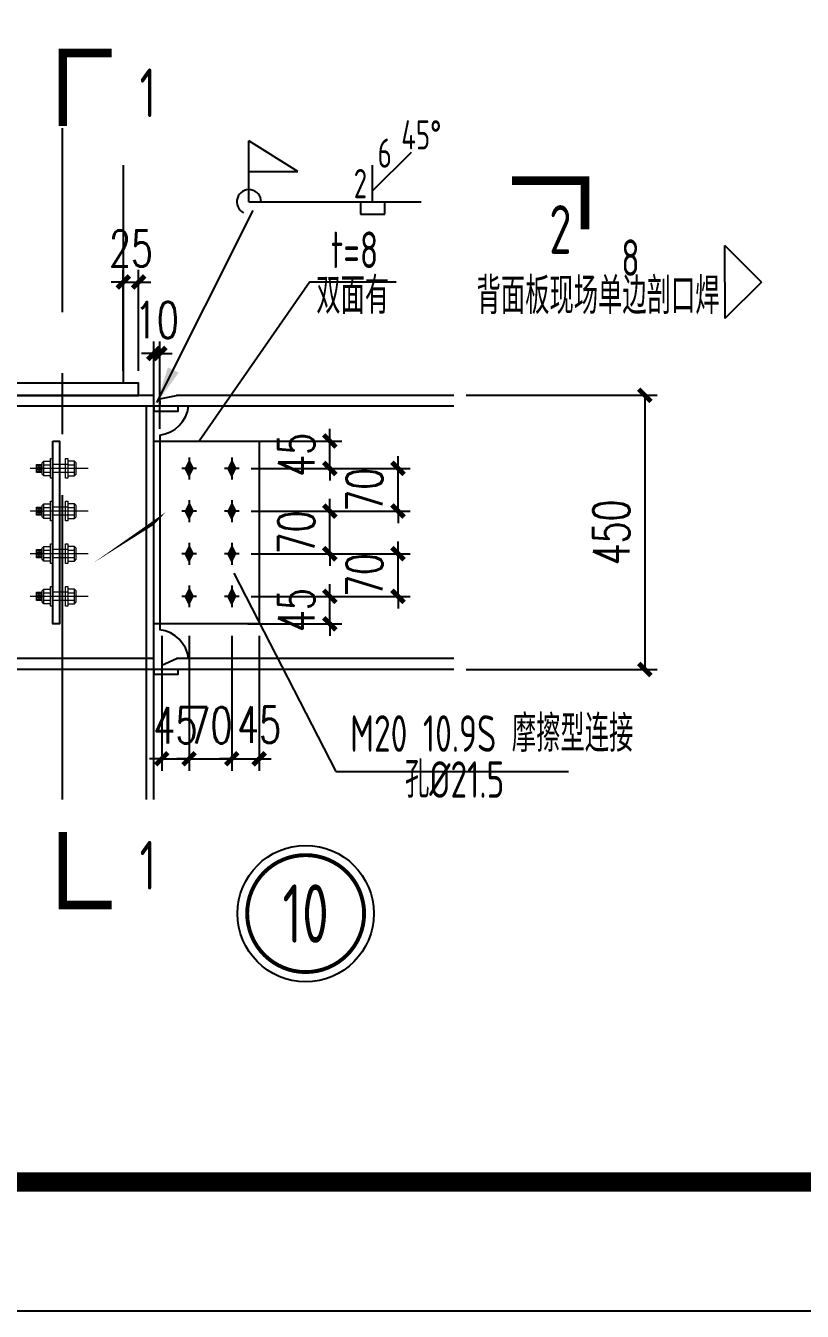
# Model space of a CAD drawing. Extents: x 180850 to 1399066, y 48356 to 327880.
# Drawn here: x 1321468 to 1327843, y 135864 to 146416 of the extents above; entities that cross this region are included whole.
import ezdxf
from ezdxf.enums import TextEntityAlignment as Align

# ---------------------------------------------------------------- set-up
doc = ezdxf.new("R2010")
doc.units = 0
doc.header["$LTSCALE"] = 1000
doc.linetypes.add('0$0$CENTERX2', pattern=[4, 2.5, -0.5, 0.5, -0.5])
doc.linetypes.add('ACAD_ISO02W100', pattern=[15, 12, -3])
doc.layers.add('6', color=253, linetype='Continuous', lineweight=13)
doc.layers.add('螺栓', color=15, linetype='Continuous', lineweight=18)
for name, color, linetype in [('AXIS', 3, 'Continuous'), ('BOLT', 251, 'Continuous'), ('DOTE', 1, 'Continuous'), ('GL', 150, 'Continuous'), ('GZ', 50, 'Continuous'), ('PUB_DIM', 3, 'Continuous'), ('PUB_TEXT', 7, 'Continuous'), ('PUB_TITLE', 4, 'Continuous'), ('PZ', 202, 'Continuous'), ('TEXT', 7, 'Continuous'), ('THIN', 7, 'Continuous'), ('WELD', 7, 'Continuous'), ('YCX', 90, 'Continuous')]:
    doc.layers.add(name, color=color, linetype=linetype)
doc.styles.add('_TCH_DIM_T3', font='SIMPLEX', dxfattribs={"width": 0.705882, "bigfont": 'GBCBIG'})
doc.styles.get("Standard").update_dxf_attribs({"font": 'gbenor.shx', "bigfont": 'gbcbig.shx'})
doc.styles.add('TSSD_Label', font='tssdeng.shx', dxfattribs={"width": 0.7, "bigfont": 'hztxt.shx'})
doc.styles.add('TSSD_Num', font='Tssdeng.shx', dxfattribs={"width": 0.7, "bigfont": 'hztxt.shx'})
doc.styles.add('标准字体', font='tssdeng.shx', dxfattribs={"width": 0.7, "bigfont": 'tssdchn.shx'})
doc.dimstyles.new('TCH_100_5', dxfattribs={"dimtxt": 297.5, "dimasz": 100, "dimexe": 100, "dimexo": 100, "dimgap": 126.25, "dimtad": 1, "dimdec": 0, "dimlfac": 0.2, "dimzin": 0, "dimdsep": 46, "dimtxsty": '_TCH_DIM_T3', "dimblk": 'ARCHTICK', "dimcen": 0.09, "dimclrd": 126, "dimclre": 126, "dimclrt": 7, "dimazin": 2, "dimtfac": 1, "dimtdec": 0, "dimtix": 1, "dimtmove": 2, "dimatfit": 3, "dimfxl": 1, "dimtolj": 1, "dimtzin": 0, "dimarcsym": 0})
doc.dimstyles.new('TSSD_LEADER_STYLE_300.0', dxfattribs={"dimtxt": 0.18, "dimasz": 300, "dimexe": 0.18, "dimexo": 0.0625, "dimgap": 0.09, "dimtad": 0, "dimtih": 1, "dimtoh": 1, "dimdec": 4, "dimzin": 0, "dimdsep": 46, "dimtxsty": 'Standard', "dimcen": 0.09, "dimadec": 0, "dimazin": 0, "dimtfac": 1, "dimtdec": 4, "dimtofl": 0, "dimtmove": 0, "dimatfit": 3, "dimfxl": 1, "dimtolj": 1, "dimtzin": 0, "dimarcsym": 0})
pattern_1 = [(90, (1542584.628, -429572.716), (-21.2343996, 9e-12), []), (90, (1542574.01, -429572.716), (-21.2343996, 9e-12), [10.6171998, -5.3085999])]
pattern_2 = [(90, (1542584.628, -429572.716), (-21.2343996, 9e-12), []), (90, (1542574.01, -429572.716), (-21.2343996, 9e-12), [10.6171998, -5.3085999])]
pattern_3 = [(90, (1542584.628, -430622.716), (-21.2343996, 9e-12), []), (90, (1542574.01, -430622.716), (-21.2343996, 9e-12), [10.6171998, -5.3085999])]
pattern_4 = [(90, (1542584.628, -430622.716), (-21.2343996, 9e-12), []), (90, (1542574.01, -430622.716), (-21.2343996, 9e-12), [10.6171998, -5.3085999])]
pattern_5 = [(90, (1542584.628, -429922.716), (-21.2343996, 9e-12), []), (90, (1542574.01, -429922.716), (-21.2343996, 9e-12), [10.6171998, -5.3085999])]
pattern_6 = [(90, (1542584.628, -429922.716), (-21.2343996, 9e-12), []), (90, (1542574.01, -429922.716), (-21.2343996, 9e-12), [10.6171998, -5.3085999])]
pattern_7 = [(90, (1542584.628, -430272.716), (-21.2343996, 9e-12), []), (90, (1542574.01, -430272.716), (-21.2343996, 9e-12), [10.6171998, -5.3085999])]
pattern_8 = [(90, (1542584.628, -430272.716), (-21.2343996, 9e-12), []), (90, (1542574.01, -430272.716), (-21.2343996, 9e-12), [10.6171998, -5.3085999])]

# ---------------------------------------------------------------- blocks, each defined once
blk = doc.blocks.new('_WELD001')
at = {"linetype": 'ByBlock'}
h = blk.add_hatch(color=0, dxfattribs=at)
h.paths.add_polyline_path([(0.8, 0.5), (0, 1), (0, 0.5)], flags=16)
edge = h.paths.add_edge_path()
edge.add_line((0.8, 0.5), (0, 1))
edge.add_line((0, 0.5), (0.8, 0.5))
edge.add_line((0, 0), (0, 1))
at = {"color": 0, "linetype": 'ByBlock'}
for p, q in [((0, 0), (0, 1)), ((0.8, 0.5), (0, 1)), ((0, 0.5), (0.8, 0.5))]:
    blk.add_line(p, q, dxfattribs=at)
blk = doc.blocks.new('_WELD008')
at = {"color": 0, "linetype": 'ByBlock'}
for p, q in [((0, 0.3), (1.061, 1.361)), ((0, 0), (0, 1))]:
    blk.add_line(p, q, dxfattribs=at)
for tag, p in [('C', (1.286, 1.416)), ('B', (0.288, 0.856)), ('A', (-0.303, -0.009))]:
    blk.add_attdef(tag, text='', height=0.8, dxfattribs=at).set_placement(p, align=Align.CENTER)
blk = doc.blocks.new('_WELD002')
at = {"color": 0, "linetype": 'ByBlock'}
for p, q in [((0.5, 1), (0, 1)), ((0.5, 0), (0.5, 1)), ((0, 0), (0.5, 0))]:
    blk.add_line(p, q, dxfattribs=at)
blk = doc.blocks.new('_ArchTick')
at = {"color": 0, "linetype": 'ByBlock', "const_width": 0.4}
blk.add_lwpolyline([(-0.5, -0.5), (0.5, 0.5)], dxfattribs=at)
blk = doc.blocks.new('*D1836')
at = {"layer": 'AXIS', "color": 126, "linetype": 'ByBlock', "lineweight": -2, "transparency": 16777216}
for p, q in [((1325084, 143382), (1326650, 143382)), ((1326550, 143382), (1326550, 141132)), ((1325084, 141132), (1326650, 141132))]:
    blk.add_line(p, q, dxfattribs=at)
at = {"layer": 'Defpoints', "color": 0, "linetype": 'ByBlock', "transparency": 16777216}
for p in [(1324984, 143382), (1324984, 141132), (1326550, 141132)]:
    blk.add_point(p, dxfattribs=at)
at = {"layer": 'AXIS', "color": 126, "linetype": 'ByBlock', "lineweight": -2, "transparency": 16777216, "xscale": 100, "yscale": 100, "zscale": 100}
for p, rotation in [((1326550, 143382), 90), ((1326550, 141132), 270)]:
    blk.add_blockref('_ArchTick', p, dxfattribs=dict(at, rotation=rotation))
at = {"layer": 'AXIS', "color": 7, "linetype": 'ByBlock', "transparency": 16777216, "insert": (1326275, 142257), "char_height": 297.5, "attachment_point": 5, "rotation": 90, "style": '_TCH_DIM_T3'}
blk.add_mtext('\\A1;450', dxfattribs=at)
blk = doc.blocks.new('*D1837')
at = {"layer": 'AXIS', "color": 126, "linetype": 'ByBlock', "lineweight": -2, "transparency": 16777216}
for p, q in [((1322584, 141407), (1322584, 140299)), ((1322809, 141407), (1322809, 140299)), ((1322584, 140399), (1322484, 140399)), ((1322584, 140399), (1322809, 140399)), ((1322809, 140399), (1322909, 140399))]:
    blk.add_line(p, q, dxfattribs=at)
at = {"layer": 'Defpoints', "color": 0, "linetype": 'ByBlock', "transparency": 16777216}
for p in [(1322584, 141507), (1322809, 141507), (1322809, 140399)]:
    blk.add_point(p, dxfattribs=at)
at = {"layer": 'AXIS', "color": 126, "linetype": 'ByBlock', "lineweight": -2, "transparency": 16777216, "xscale": 100, "yscale": 100, "zscale": 100}
blk.add_blockref('_ArchTick', (1322584, 140399), dxfattribs=at)
at = {"layer": 'AXIS', "color": 126, "linetype": 'ByBlock', "lineweight": -2, "transparency": 16777216, "xscale": 100, "yscale": 100, "zscale": 100, "rotation": 180}
blk.add_blockref('_ArchTick', (1322809, 140399), dxfattribs=at)
at = {"layer": 'AXIS', "color": 7, "linetype": 'ByBlock', "transparency": 16777216, "insert": (1322697, 140674), "char_height": 297.5, "attachment_point": 5, "style": '_TCH_DIM_T3'}
blk.add_mtext('\\A1;45', dxfattribs=at)
blk = doc.blocks.new('*D1838')
at = {"layer": 'AXIS', "color": 126, "linetype": 'ByBlock', "lineweight": -2, "transparency": 16777216}
for p, q in [((1323159, 141407), (1323159, 140299)), ((1323384, 141407), (1323384, 140299)), ((1323159, 140399), (1323059, 140399)), ((1323159, 140399), (1323384, 140399)), ((1323384, 140399), (1323484, 140399))]:
    blk.add_line(p, q, dxfattribs=at)
at = {"layer": 'Defpoints', "color": 0, "linetype": 'ByBlock', "transparency": 16777216}
for p in [(1323159, 141507), (1323384, 141507), (1323384, 140399)]:
    blk.add_point(p, dxfattribs=at)
at = {"layer": 'AXIS', "color": 126, "linetype": 'ByBlock', "lineweight": -2, "transparency": 16777216, "xscale": 100, "yscale": 100, "zscale": 100}
blk.add_blockref('_ArchTick', (1323159, 140399), dxfattribs=at)
at = {"layer": 'AXIS', "color": 126, "linetype": 'ByBlock', "lineweight": -2, "transparency": 16777216, "xscale": 100, "yscale": 100, "zscale": 100, "rotation": 180}
blk.add_blockref('_ArchTick', (1323384, 140399), dxfattribs=at)
at = {"layer": 'AXIS', "color": 7, "linetype": 'ByBlock', "transparency": 16777216, "insert": (1323384, 140678), "char_height": 297.5, "attachment_point": 5, "style": '_TCH_DIM_T3'}
blk.add_mtext('\\A1;45', dxfattribs=at)
blk = doc.blocks.new('*D1839')
at = {"layer": 'AXIS', "color": 126, "linetype": 'ByBlock', "lineweight": -2, "transparency": 16777216}
for p, q in [((1322809, 141407), (1322809, 140299)), ((1323159, 141407), (1323159, 140299)), ((1322809, 140399), (1322709, 140399)), ((1322809, 140399), (1323159, 140399)), ((1323159, 140399), (1323259, 140399))]:
    blk.add_line(p, q, dxfattribs=at)
at = {"layer": 'Defpoints', "color": 0, "linetype": 'ByBlock', "transparency": 16777216}
for p in [(1322809, 141507), (1323159, 141507), (1323159, 140399)]:
    blk.add_point(p, dxfattribs=at)
at = {"layer": 'AXIS', "color": 126, "linetype": 'ByBlock', "lineweight": -2, "transparency": 16777216, "xscale": 100, "yscale": 100, "zscale": 100}
blk.add_blockref('_ArchTick', (1322809, 140399), dxfattribs=at)
at = {"layer": 'AXIS', "color": 126, "linetype": 'ByBlock', "lineweight": -2, "transparency": 16777216, "xscale": 100, "yscale": 100, "zscale": 100, "rotation": 180}
blk.add_blockref('_ArchTick', (1323159, 140399), dxfattribs=at)
at = {"layer": 'AXIS', "color": 7, "linetype": 'ByBlock', "transparency": 16777216, "insert": (1322984, 140674), "char_height": 297.5, "attachment_point": 5, "style": '_TCH_DIM_T3'}
blk.add_mtext('\\A1;70', dxfattribs=at)
blk = doc.blocks.new('ts_idx2')
at = {"color": 0, "linetype": 'ByBlock', "lineweight": -2, "const_width": 0.0333}
blk.add_lwpolyline([(-0.5, 0, 1), (0.5, 0, 1)], format="xyb", close=True, dxfattribs=at)
at = {"color": 0, "linetype": 'ByBlock', "lineweight": -2}
blk.add_circle((0, 0), 0.583, dxfattribs=at)
at = {"color": 0, "linetype": 'ByBlock', "lineweight": -2, "style": 'TSSD_Num', "width": 0.7}
blk.add_attdef('A', text='', height=0.5, dxfattribs=at).set_placement((0, 0), align=Align.MIDDLE_CENTER)
blk = doc.blocks.new('*D1840')
at = {"layer": 'AXIS', "color": 126, "linetype": 'ByBlock', "lineweight": -2, "transparency": 16777216}
for p, q in [((1322519, 143107), (1322519, 143825)), ((1322569, 143107), (1322569, 143825)), ((1322519, 143725), (1322419, 143725)), ((1322519, 143725), (1322569, 143725)), ((1322569, 143725), (1322669, 143725))]:
    blk.add_line(p, q, dxfattribs=at)
at = {"layer": 'Defpoints', "color": 0, "linetype": 'ByBlock', "transparency": 16777216}
for p in [(1322569, 143725), (1322519, 143007), (1322569, 143007)]:
    blk.add_point(p, dxfattribs=at)
at = {"layer": 'AXIS', "color": 126, "linetype": 'ByBlock', "lineweight": -2, "transparency": 16777216, "xscale": 100, "yscale": 100, "zscale": 100}
blk.add_blockref('_ArchTick', (1322519, 143725), dxfattribs=at)
at = {"layer": 'AXIS', "color": 126, "linetype": 'ByBlock', "lineweight": -2, "transparency": 16777216, "xscale": 100, "yscale": 100, "zscale": 100, "rotation": 180}
blk.add_blockref('_ArchTick', (1322569, 143725), dxfattribs=at)
at = {"layer": 'AXIS', "color": 7, "linetype": 'ByBlock', "transparency": 16777216, "insert": (1322544, 144000), "char_height": 297.5, "attachment_point": 5, "style": '_TCH_DIM_T3'}
blk.add_mtext('\\A1;10', dxfattribs=at)
blk = doc.blocks.new('*D1841')
at = {"layer": 'AXIS', "color": 126, "linetype": 'ByBlock', "lineweight": -2, "transparency": 16777216}
for p, q in [((1323964, 141732), (1323964, 141832)), ((1323319, 141732), (1324064, 141732)), ((1323964, 141507), (1323964, 141732)), ((1323292, 141507), (1324064, 141507)), ((1323964, 141507), (1323964, 141407))]:
    blk.add_line(p, q, dxfattribs=at)
at = {"layer": 'Defpoints', "color": 0, "linetype": 'ByBlock', "transparency": 16777216}
for p in [(1323219, 141732), (1323964, 141732), (1323192, 141507)]:
    blk.add_point(p, dxfattribs=at)
at = {"layer": 'AXIS', "color": 126, "linetype": 'ByBlock', "lineweight": -2, "transparency": 16777216, "xscale": 100, "yscale": 100, "zscale": 100}
for p, rotation in [((1323964, 141732), 270), ((1323964, 141507), 90)]:
    blk.add_blockref('_ArchTick', p, dxfattribs=dict(at, rotation=rotation))
at = {"layer": 'AXIS', "color": 7, "linetype": 'ByBlock', "transparency": 16777216, "insert": (1323689, 141619), "char_height": 297.5, "attachment_point": 5, "rotation": 90, "style": '_TCH_DIM_T3'}
blk.add_mtext('\\A1;45', dxfattribs=at)
blk = doc.blocks.new('*D1842')
at = {"layer": 'AXIS', "color": 126, "linetype": 'ByBlock', "lineweight": -2, "transparency": 16777216}
for p, q in [((1324524, 142082), (1324524, 142182)), ((1323319, 142082), (1324624, 142082)), ((1324524, 141732), (1324524, 142082)), ((1323319, 141732), (1324624, 141732)), ((1324524, 141732), (1324524, 141632))]:
    blk.add_line(p, q, dxfattribs=at)
at = {"layer": 'Defpoints', "color": 0, "linetype": 'ByBlock', "transparency": 16777216}
for p in [(1323219, 142082), (1324524, 142082), (1323219, 141732)]:
    blk.add_point(p, dxfattribs=at)
at = {"layer": 'AXIS', "color": 126, "linetype": 'ByBlock', "lineweight": -2, "transparency": 16777216, "xscale": 100, "yscale": 100, "zscale": 100}
for p, rotation in [((1324524, 142082), 270), ((1324524, 141732), 90)]:
    blk.add_blockref('_ArchTick', p, dxfattribs=dict(at, rotation=rotation))
at = {"layer": 'AXIS', "color": 7, "linetype": 'ByBlock', "transparency": 16777216, "insert": (1324249, 141907), "char_height": 297.5, "attachment_point": 5, "rotation": 90, "style": '_TCH_DIM_T3'}
blk.add_mtext('\\A1;70', dxfattribs=at)
blk = doc.blocks.new('*D1843')
at = {"layer": 'AXIS', "color": 126, "linetype": 'ByBlock', "lineweight": -2, "transparency": 16777216}
for p, q in [((1323964, 142432), (1323964, 142532)), ((1323319, 142432), (1324064, 142432)), ((1323964, 142082), (1323964, 142432)), ((1323319, 142082), (1324064, 142082)), ((1323964, 142082), (1323964, 141982))]:
    blk.add_line(p, q, dxfattribs=at)
at = {"layer": 'Defpoints', "color": 0, "linetype": 'ByBlock', "transparency": 16777216}
for p in [(1323219, 142432), (1323964, 142432), (1323219, 142082)]:
    blk.add_point(p, dxfattribs=at)
at = {"layer": 'AXIS', "color": 126, "linetype": 'ByBlock', "lineweight": -2, "transparency": 16777216, "xscale": 100, "yscale": 100, "zscale": 100}
for p, rotation in [((1323964, 142432), 270), ((1323964, 142082), 90)]:
    blk.add_blockref('_ArchTick', p, dxfattribs=dict(at, rotation=rotation))
at = {"layer": 'AXIS', "color": 7, "linetype": 'ByBlock', "transparency": 16777216, "insert": (1323689, 142257), "char_height": 297.5, "attachment_point": 5, "rotation": 90, "style": '_TCH_DIM_T3'}
blk.add_mtext('\\A1;70', dxfattribs=at)
blk = doc.blocks.new('*D1844')
at = {"layer": 'AXIS', "color": 126, "linetype": 'ByBlock', "lineweight": -2, "transparency": 16777216}
for p, q in [((1324524, 142782), (1324524, 142882)), ((1323319, 142782), (1324624, 142782)), ((1324524, 142432), (1324524, 142782)), ((1323319, 142432), (1324624, 142432)), ((1324524, 142432), (1324524, 142332))]:
    blk.add_line(p, q, dxfattribs=at)
at = {"layer": 'Defpoints', "color": 0, "linetype": 'ByBlock', "transparency": 16777216}
for p in [(1323219, 142782), (1324524, 142782), (1323219, 142432)]:
    blk.add_point(p, dxfattribs=at)
at = {"layer": 'AXIS', "color": 126, "linetype": 'ByBlock', "lineweight": -2, "transparency": 16777216, "xscale": 100, "yscale": 100, "zscale": 100}
for p, rotation in [((1324524, 142782), 270), ((1324524, 142432), 90)]:
    blk.add_blockref('_ArchTick', p, dxfattribs=dict(at, rotation=rotation))
at = {"layer": 'AXIS', "color": 7, "linetype": 'ByBlock', "transparency": 16777216, "insert": (1324249, 142607), "char_height": 297.5, "attachment_point": 5, "rotation": 90, "style": '_TCH_DIM_T3'}
blk.add_mtext('\\A1;70', dxfattribs=at)
blk = doc.blocks.new('*D1845')
at = {"layer": 'AXIS', "color": 126, "linetype": 'ByBlock', "lineweight": -2, "transparency": 16777216}
for p, q in [((1323964, 143007), (1323964, 143107)), ((1323319, 143007), (1324064, 143007)), ((1323964, 142782), (1323964, 143007)), ((1323319, 142782), (1324064, 142782)), ((1323964, 142782), (1323964, 142682))]:
    blk.add_line(p, q, dxfattribs=at)
at = {"layer": 'Defpoints', "color": 0, "linetype": 'ByBlock', "transparency": 16777216}
for p in [(1323219, 143007), (1323964, 143007), (1323219, 142782)]:
    blk.add_point(p, dxfattribs=at)
at = {"layer": 'AXIS', "color": 126, "linetype": 'ByBlock', "lineweight": -2, "transparency": 16777216, "xscale": 100, "yscale": 100, "zscale": 100}
for p, rotation in [((1323964, 143007), 270), ((1323964, 142782), 90)]:
    blk.add_blockref('_ArchTick', p, dxfattribs=dict(at, rotation=rotation))
at = {"layer": 'AXIS', "color": 7, "linetype": 'ByBlock', "transparency": 16777216, "insert": (1323689, 142894), "char_height": 297.5, "attachment_point": 5, "rotation": 90, "style": '_TCH_DIM_T3'}
blk.add_mtext('\\A1;45', dxfattribs=at)
blk = doc.blocks.new('*D1905')
at = {"layer": 'AXIS', "color": 126, "linetype": 'ByBlock', "lineweight": -2, "transparency": 16777216}
for p, q in [((1322269, 143582), (1322269, 144412)), ((1322394, 143582), (1322394, 144412)), ((1322269, 144312), (1322169, 144312)), ((1322269, 144312), (1322394, 144312)), ((1322394, 144312), (1322494, 144312))]:
    blk.add_line(p, q, dxfattribs=at)
at = {"layer": 'Defpoints', "color": 0, "linetype": 'ByBlock', "transparency": 16777216}
for p in [(1322394, 144312), (1322269, 143482), (1322394, 143482)]:
    blk.add_point(p, dxfattribs=at)
at = {"layer": 'AXIS', "color": 126, "linetype": 'ByBlock', "lineweight": -2, "transparency": 16777216, "xscale": 100, "yscale": 100, "zscale": 100}
blk.add_blockref('_ArchTick', (1322269, 144312), dxfattribs=at)
at = {"layer": 'AXIS', "color": 126, "linetype": 'ByBlock', "lineweight": -2, "transparency": 16777216, "xscale": 100, "yscale": 100, "zscale": 100, "rotation": 180}
blk.add_blockref('_ArchTick', (1322394, 144312), dxfattribs=at)
at = {"layer": 'AXIS', "color": 7, "linetype": 'ByBlock', "transparency": 16777216, "insert": (1322332, 144587), "char_height": 297.5, "attachment_point": 5, "style": '_TCH_DIM_T3'}
blk.add_mtext('\\A1;25', dxfattribs=at)

msp = doc.modelspace()

# ---------------------------------------------------------------- hatches: boundary and pattern name
at = {"layer": 'BOLT'}
for points in [[(1322809.07, 142841.93), (1322839.07, 142781.93), (1322809.07, 142721.93), (1322779.07, 142781.93)], [(1323159.07, 142841.93), (1323189.07, 142781.93), (1323159.07, 142721.93), (1323129.07, 142781.93)], [(1322809.07, 142491.93), (1322839.07, 142431.93), (1322809.07, 142371.93), (1322779.07, 142431.93)], [(1323159.07, 142491.93), (1323189.07, 142431.93), (1323159.07, 142371.93), (1323129.07, 142431.93)], [(1322809.07, 142141.93), (1322839.07, 142081.93), (1322809.07, 142021.93), (1322779.07, 142081.93)], [(1323159.07, 142141.93), (1323189.07, 142081.93), (1323159.07, 142021.93), (1323129.07, 142081.93)], [(1322809.07, 141791.93), (1322839.07, 141731.93), (1322809.07, 141671.93), (1322779.07, 141731.93)], [(1323159.07, 141791.93), (1323189.07, 141731.93), (1323159.07, 141671.93), (1323129.07, 141731.93)]]:
    msp.add_hatch(color=256, dxfattribs=at).paths.add_polyline_path(points)
at = {"layer": '螺栓'}
h = msp.add_hatch(dxfattribs=at)
h.set_pattern_fill('BRASS', color=256, scale=3.344, angle=90, style=0)
h.set_pattern_definition(pattern_1)
h.paths.add_polyline_path([(1321602.98, 142815.37), (1321557.17, 142815.37), (1321557.17, 142748.49), (1321602.98, 142748.49)])
h = msp.add_hatch(dxfattribs=at)
h.set_pattern_fill('BRASS', color=256, scale=3.344, angle=90, style=0)
h.set_pattern_definition(pattern_2)
h.paths.add_polyline_path([(1321602.98, 142815.37), (1321557.17, 142815.37), (1321557.17, 142748.49), (1321602.98, 142748.49)])
h = msp.add_hatch(dxfattribs=at)
h.set_pattern_fill('BRASS', color=256, scale=3.344, angle=90, style=0)
h.set_pattern_definition(pattern_1)
h.paths.add_polyline_path([(1321602.98, 142815.37), (1321557.17, 142815.37), (1321557.17, 142748.49), (1321602.98, 142748.49)])
h = msp.add_hatch(dxfattribs=at)
h.set_pattern_fill('BRASS', color=256, scale=3.344, angle=90, style=0)
h.set_pattern_definition(pattern_2)
h.paths.add_polyline_path([(1321602.98, 142815.37), (1321557.17, 142815.37), (1321557.17, 142748.49), (1321602.98, 142748.49)])
h = msp.add_hatch(dxfattribs=at)
h.set_pattern_fill('BRASS', color=256, scale=3.344, angle=90, style=0)
h.set_pattern_definition(pattern_5)
h.paths.add_polyline_path([(1321602.98, 142465.37), (1321557.17, 142465.37), (1321557.17, 142398.49), (1321602.98, 142398.49)])
h = msp.add_hatch(dxfattribs=at)
h.set_pattern_fill('BRASS', color=256, scale=3.344, angle=90, style=0)
h.set_pattern_definition(pattern_6)
h.paths.add_polyline_path([(1321602.98, 142465.37), (1321557.17, 142465.37), (1321557.17, 142398.49), (1321602.98, 142398.49)])
h = msp.add_hatch(dxfattribs=at)
h.set_pattern_fill('BRASS', color=256, scale=3.344, angle=90, style=0)
h.set_pattern_definition(pattern_5)
h.paths.add_polyline_path([(1321602.98, 142465.37), (1321557.17, 142465.37), (1321557.17, 142398.49), (1321602.98, 142398.49)])
h = msp.add_hatch(dxfattribs=at)
h.set_pattern_fill('BRASS', color=256, scale=3.344, angle=90, style=0)
h.set_pattern_definition(pattern_6)
h.paths.add_polyline_path([(1321602.98, 142465.37), (1321557.17, 142465.37), (1321557.17, 142398.49), (1321602.98, 142398.49)])
h = msp.add_hatch(dxfattribs=at)
h.set_pattern_fill('BRASS', color=256, scale=3.344, angle=90, style=0)
h.set_pattern_definition(pattern_7)
h.paths.add_polyline_path([(1321602.98, 142115.37), (1321557.17, 142115.37), (1321557.17, 142048.49), (1321602.98, 142048.49)])
h = msp.add_hatch(dxfattribs=at)
h.set_pattern_fill('BRASS', color=256, scale=3.344, angle=90, style=0)
h.set_pattern_definition(pattern_8)
h.paths.add_polyline_path([(1321602.98, 142115.37), (1321557.17, 142115.37), (1321557.17, 142048.49), (1321602.98, 142048.49)])
h = msp.add_hatch(dxfattribs=at)
h.set_pattern_fill('BRASS', color=256, scale=3.344, angle=90, style=0)
h.set_pattern_definition(pattern_7)
h.paths.add_polyline_path([(1321602.98, 142115.37), (1321557.17, 142115.37), (1321557.17, 142048.49), (1321602.98, 142048.49)])
h = msp.add_hatch(dxfattribs=at)
h.set_pattern_fill('BRASS', color=256, scale=3.344, angle=90, style=0)
h.set_pattern_definition(pattern_8)
h.paths.add_polyline_path([(1321602.98, 142115.37), (1321557.17, 142115.37), (1321557.17, 142048.49), (1321602.98, 142048.49)])
h = msp.add_hatch(dxfattribs=at)
h.set_pattern_fill('BRASS', color=256, scale=3.344, angle=90, style=0)
h.set_pattern_definition(pattern_3)
h.paths.add_polyline_path([(1321602.98, 141765.37), (1321557.17, 141765.37), (1321557.17, 141698.49), (1321602.98, 141698.49)])
h = msp.add_hatch(dxfattribs=at)
h.set_pattern_fill('BRASS', color=256, scale=3.344, angle=90, style=0)
h.set_pattern_definition(pattern_4)
h.paths.add_polyline_path([(1321602.98, 141765.37), (1321557.17, 141765.37), (1321557.17, 141698.49), (1321602.98, 141698.49)])
h = msp.add_hatch(dxfattribs=at)
h.set_pattern_fill('BRASS', color=256, scale=3.344, angle=90, style=0)
h.set_pattern_definition(pattern_3)
h.paths.add_polyline_path([(1321602.98, 141765.37), (1321557.17, 141765.37), (1321557.17, 141698.49), (1321602.98, 141698.49)])
h = msp.add_hatch(dxfattribs=at)
h.set_pattern_fill('BRASS', color=256, scale=3.344, angle=90, style=0)
h.set_pattern_definition(pattern_4)
h.paths.add_polyline_path([(1321602.98, 141765.37), (1321557.17, 141765.37), (1321557.17, 141698.49), (1321602.98, 141698.49)])

# ---------------------------------------------------------------- linework, layer by layer
at = {"layer": '6', "linetype": 'ACAD_ISO02W100', "ltscale": 2}
for p, q in [((1321981.27, 142781.93), (1321503.54, 142781.93)), ((1321981.27, 142431.93), (1321503.54, 142431.93)), ((1321981.27, 142081.93), (1321503.54, 142081.93)), ((1321981.27, 141731.93), (1321503.54, 141731.93))]:
    msp.add_line(p, q, dxfattribs=at)
at = {"layer": 'BOLT'}
for p, q in [((1322869.07, 142781.93), (1322749.07, 142781.93)), ((1322809.07, 142841.93), (1322779.07, 142781.93)), ((1322809.07, 142721.93), (1322779.07, 142781.93)), ((1322809.07, 142871.93), (1322809.07, 142691.93)), ((1322809.07, 142841.93), (1322839.07, 142781.93)), ((1322809.07, 142721.93), (1322839.07, 142781.93)), ((1323219.07, 142781.93), (1323099.07, 142781.93)), ((1323159.07, 142841.93), (1323129.07, 142781.93)), ((1323159.07, 142721.93), (1323129.07, 142781.93)), ((1323159.07, 142871.93), (1323159.07, 142691.93)), ((1323159.07, 142841.93), (1323189.07, 142781.93)), ((1323159.07, 142721.93), (1323189.07, 142781.93)), ((1322809.07, 142491.93), (1322779.07, 142431.93)), ((1322809.07, 142521.93), (1322809.07, 142341.93)), ((1322809.07, 142491.93), (1322839.07, 142431.93)), ((1323159.07, 142491.93), (1323129.07, 142431.93)), ((1323159.07, 142521.93), (1323159.07, 142341.93)), ((1323159.07, 142491.93), (1323189.07, 142431.93)), ((1322869.07, 142431.93), (1322749.07, 142431.93)), ((1322809.07, 142371.93), (1322779.07, 142431.93)), ((1322809.07, 142371.93), (1322839.07, 142431.93)), ((1323219.07, 142431.93), (1323099.07, 142431.93)), ((1323159.07, 142371.93), (1323129.07, 142431.93)), ((1323159.07, 142371.93), (1323189.07, 142431.93)), ((1322809.07, 142141.93), (1322779.07, 142081.93)), ((1322809.07, 142171.93), (1322809.07, 141991.93)), ((1322809.07, 142141.93), (1322839.07, 142081.93)), ((1323159.07, 142141.93), (1323129.07, 142081.93)), ((1323159.07, 142171.93), (1323159.07, 141991.93)), ((1323159.07, 142141.93), (1323189.07, 142081.93)), ((1322869.07, 142081.93), (1322749.07, 142081.93)), ((1322809.07, 142021.93), (1322779.07, 142081.93)), ((1322809.07, 142021.93), (1322839.07, 142081.93)), ((1323219.07, 142081.93), (1323099.07, 142081.93)), ((1323159.07, 142021.93), (1323129.07, 142081.93)), ((1323159.07, 142021.93), (1323189.07, 142081.93)), ((1322809.07, 141821.93), (1322809.07, 141641.93)), ((1323159.07, 141821.93), (1323159.07, 141641.93)), ((1322869.07, 141731.93), (1322749.07, 141731.93)), ((1322809.07, 141791.93), (1322779.07, 141731.93)), ((1322809.07, 141671.93), (1322779.07, 141731.93)), ((1322809.07, 141791.93), (1322839.07, 141731.93)), ((1322809.07, 141671.93), (1322839.07, 141731.93)), ((1323219.07, 141731.93), (1323099.07, 141731.93)), ((1323159.07, 141791.93), (1323129.07, 141731.93)), ((1323159.07, 141671.93), (1323129.07, 141731.93)), ((1323159.07, 141791.93), (1323189.07, 141731.93)), ((1323159.07, 141671.93), (1323189.07, 141731.93))]:
    msp.add_line(p, q, dxfattribs=at)
at = {"layer": 'DOTE', "color": 8, "linetype": '0$0$CENTERX2'}
msp.add_line((1321769.07, 140063.74), (1321769.07, 145574.5), dxfattribs=at)
at = {"layer": 'GL'}
for p, q in [((1322569.07, 143337.36), (1322569.07, 143291.93)), ((1322569.11, 143354.25), (1322706.53, 143381.93)), ((1324983.5, 143381.93), (1322706.53, 143381.93)), ((1324983.5, 143291.93), (1322568.7, 143291.93)), ((1322569.07, 143056.1), (1322569.07, 141456.93)), ((1322519.07, 141221.93), (1321019.07, 141221.93)), ((1322584.07, 141167.19), (1322706.52, 141221.93)), ((1324983.5, 141221.93), (1322706.52, 141221.93)), ((1322519.07, 141131.93), (1321019.07, 141131.93)), ((1322584.07, 141167.19), (1322584.07, 141132)), ((1324983.5, 141131.93), (1322584.07, 141131.93))]:
    msp.add_line(p, q, dxfattribs=at)
for points in [[(1322519.07, 143291.93), (1322519.07, 143251.93), (1322719.07, 143251.93), (1322719.07, 143291.93)], [(1322519.07, 141131.93), (1322519.07, 141091.93), (1322719.07, 141091.93), (1322719.07, 141131.93)]]:
    msp.add_lwpolyline(points, close=True, dxfattribs=at)
for centre, start, end in [((1322532.26, 143329.32), 277.672402, 352.206558), ((1322532.26, 141184.55), 7.793436, 82.327598)]:
    msp.add_arc(centre, 275.69, start, end, dxfattribs=at)
at = {"layer": 'GZ'}
for p, q in [((1322269.07, 145270.75), (1322269.07, 143481.93)), ((1322519.07, 143381.93), (1321019.07, 143381.93)), ((1322519.07, 140063.74), (1322519.07, 143381.93)), ((1322519.07, 143291.93), (1321019.07, 143291.93)), ((1322459.07, 140063.74), (1322459.07, 143291.93))]:
    msp.add_line(p, q, dxfattribs=at)
at = {"layer": 'PUB_DIM', "const_width": 70}
for points in [[(1321772.98, 145592.25), (1321772.98, 146192.25), (1322172.98, 146192.25)], [(1325459.4, 145143.37), (1326059.4, 145143.37), (1326059.4, 144743.37)], [(1321772.98, 139798.12), (1321772.98, 139198.12), (1322172.98, 139198.12)]]:
    msp.add_lwpolyline(points, dxfattribs=at)
at = {"layer": 'PUB_TITLE'}
msp.add_lwpolyline([(1287615.87, 198863.75), (1399065.87, 198863.81), (1399065.87, 135863.88), (1287615.87, 135863.81)], close=True, dxfattribs=at)
at = {"layer": 'PUB_TITLE', "const_width": 159.09}
msp.add_lwpolyline([(1290267.38, 136924.42), (1290267.38, 197803.14), (1398005.26, 197803.21), (1398005.26, 136924.48)], close=True, dxfattribs=at)
at = {"layer": 'PZ'}
for points in [[(1321144.07, 143381.93), (1322394.07, 143381.93), (1322394.07, 143481.93), (1321144.07, 143481.93)], [(1321690.74, 143006.93), (1321744.07, 143006.93), (1321744.07, 141506.93), (1321690.74, 141506.93)], [(1322519.07, 143006.93), (1323384.07, 143006.93), (1323384.07, 141506.93), (1322519.07, 141506.93)]]:
    msp.add_lwpolyline(points, close=True, dxfattribs=at)
at = {"layer": 'TEXT'}
for p, q in [((1327207.95, 144311.82), (1327207.95, 144611.82)), ((1327507.95, 144311.82), (1327207.95, 144611.82)), ((1327207.95, 144311.82), (1327207.95, 144011.82)), ((1327507.95, 144311.82), (1327207.95, 144011.82))]:
    msp.add_line(p, q, dxfattribs=at)
at = {"layer": 'THIN'}
msp.add_lwpolyline([(1322519.07, 142318.13, 0, 100, 0), (1322809.64, 142559.02, 0, 0, 0), (1325306.5, 144311.82, 0, 0, 0), (1327607.95, 144311.82, 0, 0, 0)], format="xyseb", dxfattribs=at)
at = {"layer": 'WELD'}
msp.add_line((1323300.49, 144970.11), (1324715.04, 144970.11), dxfattribs=at)
msp.add_arc((1323300.49, 144970.11), 100, 0, 243.380567, dxfattribs=at)
at = {"layer": 'YCX'}
for p, q in [((1323801.25, 144313.58), (1322892.04, 143006.93)), ((1323801.25, 144313.58), (1324508.88, 144313.58)), ((1323177.35, 141921.93), (1324013.79, 140294.19)), ((1324013.79, 140294.19), (1325924.42, 140294.19))]:
    msp.add_line(p, q, dxfattribs=at)
at = {"layer": '螺栓'}
for p, q in [((1321617.17, 142721.74), (1321617.17, 142842.13)), ((1321617.17, 142812.03), (1321670.67, 142812.03)), ((1321814.13, 142815.37), (1321690.74, 142815.37)), ((1321794.07, 142862.19), (1321814.13, 142862.19)), ((1321794.07, 142862.19), (1321814.13, 142862.19)), ((1321794.07, 142862.19), (1321814.13, 142862.19)), ((1321794.07, 142862.19), (1321814.13, 142862.19)), ((1321814.13, 142812.03), (1321867.64, 142812.03)), ((1321867.64, 142721.74), (1321867.64, 142842.13)), ((1321617.17, 142751.84), (1321670.67, 142751.84)), ((1321814.13, 142748.49), (1321690.74, 142748.49)), ((1321814.13, 142751.84), (1321867.64, 142751.84)), ((1321617.17, 142371.74), (1321617.17, 142492.13)), ((1321617.17, 142462.03), (1321670.67, 142462.03)), ((1321814.13, 142465.37), (1321690.74, 142465.37)), ((1321794.07, 142512.19), (1321814.13, 142512.19)), ((1321794.07, 142512.19), (1321814.13, 142512.19)), ((1321794.07, 142512.19), (1321814.13, 142512.19)), ((1321794.07, 142512.19), (1321814.13, 142512.19)), ((1321814.13, 142462.03), (1321867.64, 142462.03)), ((1321867.64, 142371.74), (1321867.64, 142492.13)), ((1321617.17, 142401.84), (1321670.67, 142401.84)), ((1321814.13, 142398.49), (1321690.74, 142398.49)), ((1321814.13, 142401.84), (1321867.64, 142401.84)), ((1321617.17, 142021.74), (1321617.17, 142142.13)), ((1321794.07, 142162.19), (1321814.13, 142162.19)), ((1321794.07, 142162.19), (1321814.13, 142162.19)), ((1321794.07, 142162.19), (1321814.13, 142162.19)), ((1321794.07, 142162.19), (1321814.13, 142162.19)), ((1321867.64, 142021.74), (1321867.64, 142142.13)), ((1321617.17, 142112.03), (1321670.67, 142112.03)), ((1321617.17, 142051.84), (1321670.67, 142051.84)), ((1321814.13, 142115.37), (1321690.74, 142115.37)), ((1321814.13, 142048.49), (1321690.74, 142048.49)), ((1321814.13, 142112.03), (1321867.64, 142112.03)), ((1321814.13, 142051.84), (1321867.64, 142051.84)), ((1321617.17, 141671.74), (1321617.17, 141792.13)), ((1321617.17, 141762.03), (1321670.67, 141762.03)), ((1321814.13, 141765.37), (1321690.74, 141765.37)), ((1321794.07, 141812.19), (1321814.13, 141812.19)), ((1321794.07, 141812.19), (1321814.13, 141812.19)), ((1321794.07, 141812.19), (1321814.13, 141812.19)), ((1321794.07, 141812.19), (1321814.13, 141812.19)), ((1321814.13, 141762.03), (1321867.64, 141762.03)), ((1321867.64, 141671.74), (1321867.64, 141792.13)), ((1321617.17, 141701.84), (1321670.67, 141701.84)), ((1321814.13, 141698.49), (1321690.74, 141698.49)), ((1321814.13, 141701.84), (1321867.64, 141701.84))]:
    msp.add_line(p, q, dxfattribs=at)
for points in [[(1321602.98, 142748.49), (1321557.17, 142748.49), (1321557.17, 142815.37), (1321602.98, 142815.37)], [(1321670.67, 142721.74), (1321617.17, 142721.74), (1321602.98, 142735.93), (1321602.98, 142827.94), (1321617.17, 142842.13), (1321670.67, 142842.13)], [(1321814.13, 142721.74), (1321867.64, 142721.74), (1321881.83, 142735.93), (1321881.83, 142827.94), (1321867.64, 142842.13), (1321814.13, 142842.13)], [(1321602.98, 142398.49), (1321557.17, 142398.49), (1321557.17, 142465.37), (1321602.98, 142465.37)], [(1321670.67, 142371.74), (1321617.17, 142371.74), (1321602.98, 142385.93), (1321602.98, 142477.94), (1321617.17, 142492.13), (1321670.67, 142492.13)], [(1321814.13, 142371.74), (1321867.64, 142371.74), (1321881.83, 142385.93), (1321881.83, 142477.94), (1321867.64, 142492.13), (1321814.13, 142492.13)], [(1321670.67, 142021.74), (1321617.17, 142021.74), (1321602.98, 142035.93), (1321602.98, 142127.94), (1321617.17, 142142.13), (1321670.67, 142142.13)], [(1321814.13, 142021.74), (1321867.64, 142021.74), (1321881.83, 142035.93), (1321881.83, 142127.94), (1321867.64, 142142.13), (1321814.13, 142142.13)], [(1321602.98, 142048.49), (1321557.17, 142048.49), (1321557.17, 142115.37), (1321602.98, 142115.37)], [(1321602.98, 141698.49), (1321557.17, 141698.49), (1321557.17, 141765.37), (1321602.98, 141765.37)], [(1321670.67, 141671.74), (1321617.17, 141671.74), (1321602.98, 141685.93), (1321602.98, 141777.94), (1321617.17, 141792.13), (1321670.67, 141792.13)], [(1321814.13, 141671.74), (1321867.64, 141671.74), (1321881.83, 141685.93), (1321881.83, 141777.94), (1321867.64, 141792.13), (1321814.13, 141792.13)]]:
    msp.add_lwpolyline(points, dxfattribs=at)
for points in [[(1321690.74, 142701.68), (1321670.67, 142701.68), (1321670.67, 142862.19), (1321690.74, 142862.19)], [(1321814.13, 142701.68), (1321794.07, 142701.68), (1321794.07, 142862.19), (1321814.13, 142862.19)], [(1321690.74, 142351.68), (1321670.67, 142351.68), (1321670.67, 142512.19), (1321690.74, 142512.19)], [(1321814.13, 142351.68), (1321794.07, 142351.68), (1321794.07, 142512.19), (1321814.13, 142512.19)], [(1321690.74, 142001.68), (1321670.67, 142001.68), (1321670.67, 142162.19), (1321690.74, 142162.19)], [(1321814.13, 142001.68), (1321794.07, 142001.68), (1321794.07, 142162.19), (1321814.13, 142162.19)], [(1321690.74, 141651.68), (1321670.67, 141651.68), (1321670.67, 141812.19), (1321690.74, 141812.19)], [(1321814.13, 141651.68), (1321794.07, 141651.68), (1321794.07, 141812.19), (1321814.13, 141812.19)]]:
    msp.add_lwpolyline(points, close=True, dxfattribs=at)

# ---------------------------------------------------------------- block references
at = {"layer": 'THIN'}
ref = msp.add_blockref('ts_idx2', (1323765.7, 139128.14), dxfattribs=dict(at, xscale=960, yscale=960, zscale=960))
ref.add_attrib('1', '10', dxfattribs={"height": 480, "style": 'TSSD_Num', "width": 0.7}).set_placement((1323765.7, 139128.14), align=Align.MIDDLE_CENTER)
at = {"layer": 'WELD'}
ref = msp.add_blockref('_WELD008', (1324315.04, 144970.11), dxfattribs=dict(at, xscale=300.0000001500005, yscale=300.0000001500005, zscale=300.0000001500005))
ref.add_attrib('6', '6', dxfattribs={"height": 240, "style": 'TSSD_Label', "width": 0.7}).set_placement((1324415.04, 145370.11), align=Align.MIDDLE_CENTER)
ref.add_attrib('2', '2', dxfattribs={"height": 240, "style": 'TSSD_Label', "width": 0.7}).set_placement((1324215.04, 145120.11), align=Align.MIDDLE_CENTER)
ref.add_attrib('45%%d', '45%%d', dxfattribs={"height": 240, "style": 'TSSD_Label', "width": 0.7}).set_placement((1324715.04, 145520.11), align=Align.MIDDLE_CENTER)
at = {"layer": 'WELD', "xscale": 500.0000002500008, "yscale": 500.0000002500008, "zscale": 500.0000002500008}
msp.add_blockref('_WELD001', (1323300.49, 144970.11), dxfattribs=at)
at = {"layer": 'WELD', "xscale": 200.0000001000003, "yscale": 200.0000001000003, "zscale": 200.0000001000003, "rotation": 270}
msp.add_blockref('_WELD002', (1324215.04, 144970.11), dxfattribs=at)

# ---------------------------------------------------------------- texts
at = {"layer": 'PUB_TEXT', "style": '标准字体', "width": 0.7}
for s, p in [('1', (1322470.32, 145865.44)), ('2', (1325856.84, 144743.37)), ('1', (1322470.32, 139524.93))]:
    msp.add_text(s, height=400, dxfattribs=at).set_placement(p, align=Align.MIDDLE_CENTER)
at = {"layer": 'TEXT', "style": '标准字体', "width": 0.7}
for s, p in [('t=8', (1324167.23, 144336.39)), ('双面有', (1324152.03, 143960.88)), ('背面板现场单边剖口焊', (1326166.25, 143958.8)), ('M20 10.9S 摩擦型连接', (1325293.65, 140365.84)), ('孔%%c21.5', (1324988.91, 139988.34))]:
    msp.add_text(s, height=300, dxfattribs=at).set_placement(p, align=Align.BOTTOM_CENTER)
msp.add_text('8', height=300, dxfattribs=at).set_placement((1326356.61, 144361.82))

# ---------------------------------------------------------------- dimensions: what is measured, and where the dimension line sits
at = {"layer": 'AXIS', "linetype": 'ByBlock'}
for base, p1, p2, picture, middle in [((1322394.07, 144311.79), (1322269.07, 143481.93), (1322394.07, 143481.93), '*D1905', (1322331.57, 144586.79)), ((1322569.07, 143725.49), (1322519.07, 143006.93), (1322569.07, 143006.93), '*D1840', (1322544.07, 144000.49)), ((1322809.07, 140398.52), (1322584.07, 141506.93), (1322809.07, 141506.93), '*D1837', (1322696.57, 140673.52)), ((1323159.07, 140398.52), (1322809.07, 141506.93), (1323159.07, 141506.93), '*D1839', (1322984.07, 140673.52))]:
    dim = msp.add_linear_dim(base=base, p1=p1, p2=p2, dimstyle='TCH_100_5', dxfattribs=at)
    dim.commit()
    dim.dimension.update_dxf_attribs({"geometry": picture, "text_midpoint": middle})
for base, p1, p2, picture, middle in [((1326549.82, 141131.93), (1324983.5, 143381.93), (1324983.5, 141131.93), '*D1836', (1326274.82, 142256.93)), ((1323964.04, 143006.93), (1323219.07, 142781.93), (1323219.07, 143006.93), '*D1845', (1323689.04, 142894.43)), ((1324523.59, 142781.93), (1323219.07, 142431.93), (1323219.07, 142781.93), '*D1844', (1324248.59, 142606.93)), ((1323964.04, 142431.93), (1323219.07, 142081.93), (1323219.07, 142431.93), '*D1843', (1323689.04, 142256.93)), ((1324523.59, 142081.93), (1323219.07, 141731.93), (1323219.07, 142081.93), '*D1842', (1324248.59, 141906.93)), ((1323964.04, 141731.93), (1323192.3, 141506.93), (1323219.07, 141731.93), '*D1841', (1323689.04, 141619.43))]:
    dim = msp.add_linear_dim(base=base, p1=p1, p2=p2, angle=90, dimstyle='TCH_100_5', dxfattribs=at)
    dim.commit()
    dim.dimension.update_dxf_attribs({"geometry": picture, "text_midpoint": middle})
dim = msp.add_linear_dim(base=(1323384.07, 140398.52), p1=(1323159.07, 141506.93), p2=(1323384.07, 141506.93), dimstyle='TCH_100_5', dxfattribs=at)
dim.commit()
dim.dimension.update_dxf_attribs({"geometry": '*D1838', "text_midpoint": (1323384.07, 140677.72), "dimtype": 160})

# ---------------------------------------------------------------- leaders
at = {"layer": 'WELD'}
msp.add_leader([(1322544.65, 143321.93), (1323334.45, 144897.79)], dimstyle='TSSD_LEADER_STYLE_300.0', dxfattribs=at)

doc.saveas('drawing.dxf')
